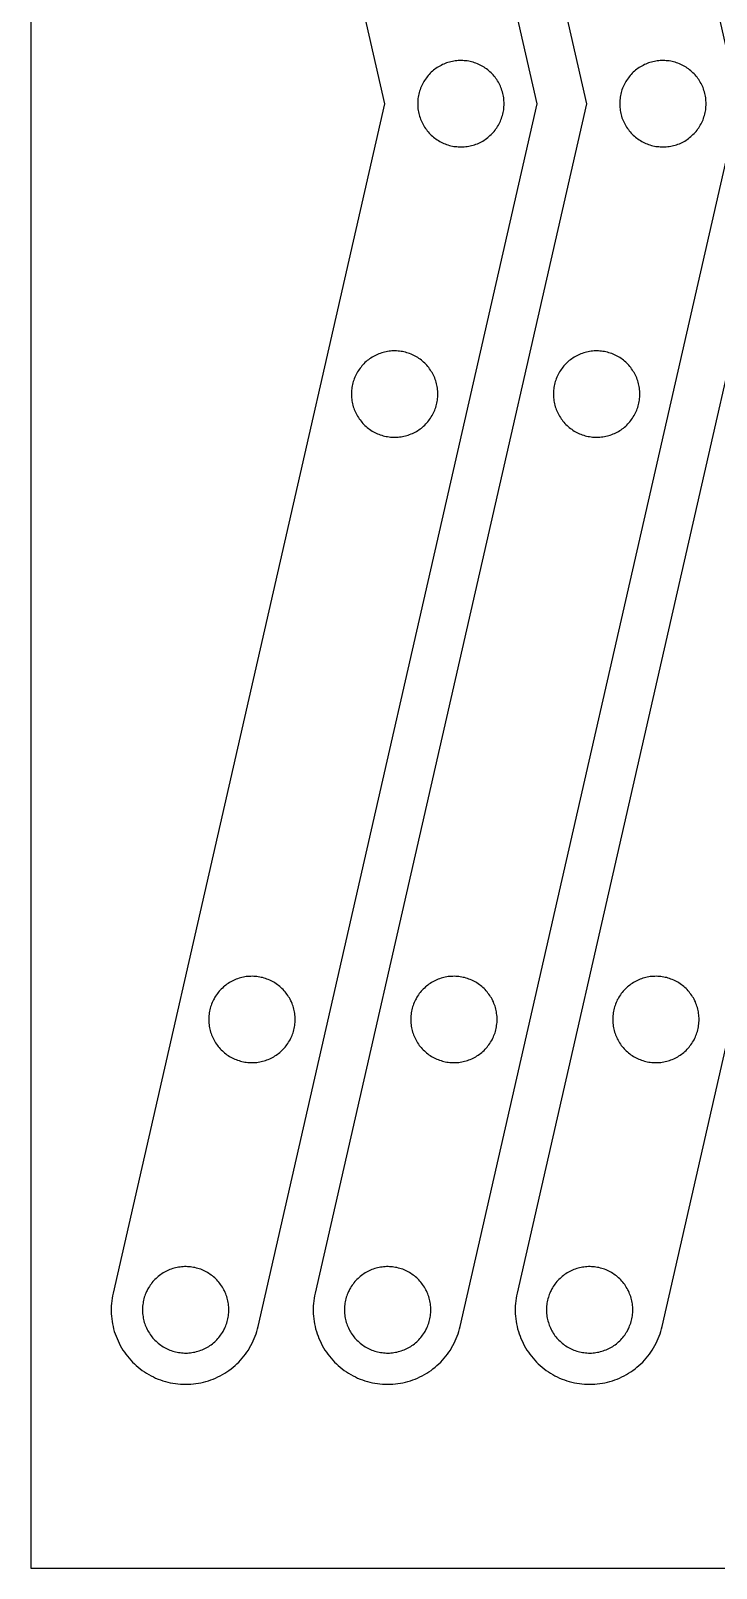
# Model space of a CAD drawing. Header units: millimetres. Extents: x 0 to 600, y 0 to 300.
# Drawn here: x 0 to 69.1, y 0 to 154.9 of the extents above; entities that cross this region are included whole.
import ezdxf

# ---------------------------------------------------------------- set-up
doc = ezdxf.new("R2010")
doc.units = ezdxf.units.MM
doc.header["$MEASUREMENT"] = 0
doc.layers.add('Default', color=18, linetype='Continuous', true_color=0x000000)

msp = doc.modelspace()

# ---------------------------------------------------------------- linework, layer by layer
at = {"layer": 'Default'}
for points in [[(0, 0), (600, 0), (600, 300), (0, 300), (0, 0)], [(22.91, 24.36), (51.02, 147.52), (22.91, 270.67)], [(43.26, 24.36), (71.37, 147.52), (43.26, 270.67)], [(63.61, 24.36), (91.72, 147.52), (63.61, 270.67)], [(8.29, 267.33), (35.64, 147.52), (8.29, 27.7)], [(28.64, 267.33), (55.99, 147.52), (28.64, 27.7)], [(48.99, 267.33), (76.33, 147.52), (48.99, 27.7)], [(47.68, 147.52), (47.68, 147.67), (47.67, 147.82), (47.66, 147.97), (47.64, 148.12), (47.62, 148.27), (47.59, 148.42), (47.55, 148.56), (47.52, 148.71), (47.47, 148.85), (47.42, 149), (47.37, 149.14), (47.31, 149.28), (47.25, 149.41), (47.18, 149.55), (47.11, 149.68), (47.03, 149.81), (46.95, 149.94), (46.86, 150.06), (46.77, 150.18), (46.67, 150.3), (46.58, 150.41), (46.47, 150.52), (46.37, 150.63), (46.26, 150.74), (46.14, 150.83), (46.03, 150.93), (45.91, 151.02), (45.78, 151.11), (45.66, 151.19), (45.53, 151.27), (45.4, 151.34), (45.26, 151.41), (45.13, 151.48), (44.99, 151.54), (44.85, 151.59), (44.7, 151.64), (44.56, 151.69), (44.41, 151.73), (44.27, 151.76), (44.12, 151.79), (43.97, 151.82), (43.82, 151.84), (43.67, 151.85), (43.52, 151.86), (43.37, 151.87), (43.22, 151.86), (43.07, 151.86), (42.92, 151.85), (42.77, 151.83), (42.62, 151.81), (42.47, 151.78), (42.32, 151.75), (42.18, 151.71), (42.03, 151.67), (41.89, 151.62), (41.75, 151.57), (41.61, 151.51), (41.47, 151.45), (41.33, 151.38), (41.2, 151.31), (41.07, 151.23), (40.94, 151.15), (40.82, 151.07), (40.7, 150.98), (40.58, 150.88), (40.46, 150.79), (40.35, 150.68), (40.24, 150.58), (40.14, 150.47), (40.04, 150.36), (39.94, 150.24), (39.85, 150.12), (39.76, 150), (39.68, 149.87), (39.6, 149.75), (39.52, 149.61), (39.45, 149.48), (39.38, 149.34), (39.32, 149.21), (39.27, 149.07), (39.22, 148.92), (39.17, 148.78), (39.13, 148.64), (39.09, 148.49), (39.06, 148.34), (39.03, 148.19), (39.01, 148.04), (39, 147.89), (38.99, 147.74), (38.98, 147.59), (38.98, 147.44), (38.99, 147.29), (39, 147.14), (39.01, 146.99), (39.03, 146.84), (39.06, 146.69), (39.09, 146.54), (39.13, 146.4), (39.17, 146.25), (39.22, 146.11), (39.27, 145.97), (39.32, 145.83), (39.38, 145.69), (39.45, 145.55), (39.52, 145.42), (39.6, 145.29), (39.68, 145.16), (39.76, 145.03), (39.85, 144.91), (39.94, 144.79), (40.04, 144.68), (40.14, 144.56), (40.24, 144.45), (40.35, 144.35), (40.46, 144.25), (40.58, 144.15), (40.7, 144.06), (40.82, 143.97), (40.94, 143.88), (41.07, 143.8), (41.2, 143.72), (41.33, 143.65), (41.47, 143.59), (41.61, 143.52), (41.75, 143.47), (41.89, 143.41), (42.03, 143.37), (42.18, 143.32), (42.32, 143.28), (42.47, 143.25), (42.62, 143.22), (42.77, 143.2), (42.92, 143.19), (43.07, 143.17), (43.22, 143.17), (43.37, 143.17), (43.52, 143.17), (43.67, 143.18), (43.82, 143.19), (43.97, 143.21), (44.12, 143.24), (44.27, 143.27), (44.41, 143.3), (44.56, 143.34), (44.7, 143.39), (44.85, 143.44), (44.99, 143.49), (45.13, 143.55), (45.26, 143.62), (45.4, 143.69), (45.53, 143.76), (45.66, 143.84), (45.78, 143.92), (45.91, 144.01), (46.03, 144.1), (46.14, 144.2), (46.26, 144.3), (46.37, 144.4), (46.47, 144.51), (46.58, 144.62), (46.67, 144.73), (46.77, 144.85), (46.86, 144.97), (46.95, 145.1), (47.03, 145.22), (47.11, 145.35), (47.18, 145.48), (47.25, 145.62), (47.31, 145.76), (47.37, 145.89), (47.42, 146.04), (47.47, 146.18), (47.52, 146.32), (47.55, 146.47), (47.59, 146.62), (47.62, 146.76), (47.64, 146.91), (47.66, 147.06), (47.67, 147.21), (47.68, 147.36), (47.68, 147.52)], [(68.03, 147.52), (68.03, 147.67), (68.02, 147.82), (68.01, 147.97), (67.99, 148.12), (67.96, 148.27), (67.94, 148.42), (67.9, 148.56), (67.86, 148.71), (67.82, 148.85), (67.77, 149), (67.72, 149.14), (67.66, 149.28), (67.59, 149.41), (67.53, 149.55), (67.45, 149.68), (67.38, 149.81), (67.29, 149.94), (67.21, 150.06), (67.12, 150.18), (67.02, 150.3), (66.92, 150.41), (66.82, 150.52), (66.71, 150.63), (66.6, 150.74), (66.49, 150.83), (66.37, 150.93), (66.25, 151.02), (66.13, 151.11), (66.01, 151.19), (65.88, 151.27), (65.74, 151.34), (65.61, 151.41), (65.47, 151.48), (65.34, 151.54), (65.19, 151.59), (65.05, 151.64), (64.91, 151.69), (64.76, 151.73), (64.62, 151.76), (64.47, 151.79), (64.32, 151.82), (64.17, 151.84), (64.02, 151.85), (63.87, 151.86), (63.72, 151.87), (63.57, 151.86), (63.42, 151.86), (63.26, 151.85), (63.11, 151.83), (62.97, 151.81), (62.82, 151.78), (62.67, 151.75), (62.52, 151.71), (62.38, 151.67), (62.23, 151.62), (62.09, 151.57), (61.95, 151.51), (61.82, 151.45), (61.68, 151.38), (61.55, 151.31), (61.42, 151.23), (61.29, 151.15), (61.17, 151.07), (61.04, 150.98), (60.93, 150.88), (60.81, 150.79), (60.7, 150.68), (60.59, 150.58), (60.49, 150.47), (60.39, 150.36), (60.29, 150.24), (60.2, 150.12), (60.11, 150), (60.02, 149.87), (59.94, 149.75), (59.87, 149.61), (59.8, 149.48), (59.73, 149.34), (59.67, 149.21), (59.62, 149.07), (59.56, 148.92), (59.52, 148.78), (59.48, 148.64), (59.44, 148.49), (59.41, 148.34), (59.38, 148.19), (59.36, 148.04), (59.35, 147.89), (59.34, 147.74), (59.33, 147.59), (59.33, 147.44), (59.34, 147.29), (59.35, 147.14), (59.36, 146.99), (59.38, 146.84), (59.41, 146.69), (59.44, 146.54), (59.48, 146.4), (59.52, 146.25), (59.56, 146.11), (59.62, 145.97), (59.67, 145.83), (59.73, 145.69), (59.8, 145.55), (59.87, 145.42), (59.94, 145.29), (60.02, 145.16), (60.11, 145.03), (60.2, 144.91), (60.29, 144.79), (60.39, 144.68), (60.49, 144.56), (60.59, 144.45), (60.7, 144.35), (60.81, 144.25), (60.93, 144.15), (61.04, 144.06), (61.17, 143.97), (61.29, 143.88), (61.42, 143.8), (61.55, 143.72), (61.68, 143.65), (61.82, 143.59), (61.95, 143.52), (62.09, 143.47), (62.23, 143.41), (62.38, 143.37), (62.52, 143.32), (62.67, 143.28), (62.82, 143.25), (62.97, 143.22), (63.11, 143.2), (63.26, 143.19), (63.42, 143.17), (63.57, 143.17), (63.72, 143.17), (63.87, 143.17), (64.02, 143.18), (64.17, 143.19), (64.32, 143.21), (64.47, 143.24), (64.62, 143.27), (64.76, 143.3), (64.91, 143.34), (65.05, 143.39), (65.19, 143.44), (65.34, 143.49), (65.47, 143.55), (65.61, 143.62), (65.74, 143.69), (65.88, 143.76), (66.01, 143.84), (66.13, 143.92), (66.25, 144.01), (66.37, 144.1), (66.49, 144.2), (66.6, 144.3), (66.71, 144.4), (66.82, 144.51), (66.92, 144.62), (67.02, 144.73), (67.12, 144.85), (67.21, 144.97), (67.29, 145.1), (67.38, 145.22), (67.45, 145.35), (67.53, 145.48), (67.59, 145.62), (67.66, 145.76), (67.72, 145.89), (67.77, 146.04), (67.82, 146.18), (67.86, 146.32), (67.9, 146.47), (67.94, 146.62), (67.96, 146.76), (67.99, 146.91), (68.01, 147.06), (68.02, 147.21), (68.03, 147.36), (68.03, 147.52)], [(41.01, 118.27), (41, 118.42), (41, 118.57), (40.98, 118.72), (40.96, 118.87), (40.94, 119.02), (40.91, 119.17), (40.88, 119.31), (40.84, 119.46), (40.8, 119.61), (40.75, 119.75), (40.69, 119.89), (40.63, 120.03), (40.57, 120.17), (40.5, 120.3), (40.43, 120.43), (40.35, 120.56), (40.27, 120.69), (40.18, 120.81), (40.09, 120.93), (40, 121.05), (39.9, 121.17), (39.8, 121.28), (39.69, 121.38), (39.58, 121.49), (39.47, 121.59), (39.35, 121.68), (39.23, 121.77), (39.11, 121.86), (38.98, 121.94), (38.85, 122.02), (38.72, 122.1), (38.59, 122.17), (38.45, 122.23), (38.31, 122.29), (38.17, 122.35), (38.03, 122.4), (37.88, 122.44), (37.74, 122.48), (37.59, 122.52), (37.44, 122.55), (37.3, 122.57), (37.15, 122.59), (37, 122.6), (36.84, 122.61), (36.69, 122.62), (36.54, 122.62), (36.39, 122.61), (36.24, 122.6), (36.09, 122.58), (35.94, 122.56), (35.79, 122.53), (35.65, 122.5), (35.5, 122.46), (35.36, 122.42), (35.21, 122.37), (35.07, 122.32), (34.93, 122.26), (34.79, 122.2), (34.66, 122.13), (34.52, 122.06), (34.39, 121.98), (34.27, 121.9), (34.14, 121.82), (34.02, 121.73), (33.9, 121.64), (33.79, 121.54), (33.67, 121.44), (33.57, 121.33), (33.46, 121.22), (33.36, 121.11), (33.27, 120.99), (33.17, 120.87), (33.08, 120.75), (33, 120.63), (32.92, 120.5), (32.85, 120.37), (32.78, 120.23), (32.71, 120.1), (32.65, 119.96), (32.59, 119.82), (32.54, 119.68), (32.49, 119.53), (32.45, 119.39), (32.42, 119.24), (32.39, 119.09), (32.36, 118.94), (32.34, 118.8), (32.32, 118.65), (32.31, 118.49), (32.31, 118.34), (32.31, 118.19), (32.31, 118.04), (32.32, 117.89), (32.34, 117.74), (32.36, 117.59), (32.39, 117.44), (32.42, 117.29), (32.45, 117.15), (32.49, 117), (32.54, 116.86), (32.59, 116.72), (32.65, 116.58), (32.71, 116.44), (32.78, 116.3), (32.85, 116.17), (32.92, 116.04), (33, 115.91), (33.08, 115.79), (33.17, 115.66), (33.27, 115.54), (33.36, 115.43), (33.46, 115.31), (33.57, 115.21), (33.67, 115.1), (33.79, 115), (33.9, 114.9), (34.02, 114.81), (34.14, 114.72), (34.27, 114.63), (34.39, 114.55), (34.52, 114.48), (34.66, 114.4), (34.79, 114.34), (34.93, 114.27), (35.07, 114.22), (35.21, 114.16), (35.36, 114.12), (35.5, 114.07), (35.65, 114.04), (35.79, 114), (35.94, 113.98), (36.09, 113.95), (36.24, 113.94), (36.39, 113.93), (36.54, 113.92), (36.69, 113.92), (36.84, 113.92), (37, 113.93), (37.15, 113.95), (37.3, 113.97), (37.44, 113.99), (37.59, 114.02), (37.74, 114.06), (37.88, 114.1), (38.03, 114.14), (38.17, 114.19), (38.31, 114.25), (38.45, 114.31), (38.59, 114.37), (38.72, 114.44), (38.85, 114.51), (38.98, 114.59), (39.11, 114.67), (39.23, 114.76), (39.35, 114.85), (39.47, 114.95), (39.58, 115.05), (39.69, 115.15), (39.8, 115.26), (39.9, 115.37), (40, 115.48), (40.09, 115.6), (40.18, 115.72), (40.27, 115.85), (40.35, 115.97), (40.43, 116.1), (40.5, 116.24), (40.57, 116.37), (40.63, 116.51), (40.69, 116.65), (40.75, 116.79), (40.8, 116.93), (40.84, 117.08), (40.88, 117.22), (40.91, 117.37), (40.94, 117.52), (40.96, 117.67), (40.98, 117.82), (41, 117.97), (41, 118.12), (41.01, 118.27)], [(61.35, 118.27), (61.35, 118.42), (61.34, 118.57), (61.33, 118.72), (61.31, 118.87), (61.29, 119.02), (61.26, 119.17), (61.23, 119.31), (61.19, 119.46), (61.14, 119.61), (61.09, 119.75), (61.04, 119.89), (60.98, 120.03), (60.92, 120.17), (60.85, 120.3), (60.78, 120.43), (60.7, 120.56), (60.62, 120.69), (60.53, 120.81), (60.44, 120.93), (60.35, 121.05), (60.25, 121.17), (60.15, 121.28), (60.04, 121.38), (59.93, 121.49), (59.82, 121.59), (59.7, 121.68), (59.58, 121.77), (59.46, 121.86), (59.33, 121.94), (59.2, 122.02), (59.07, 122.1), (58.93, 122.17), (58.8, 122.23), (58.66, 122.29), (58.52, 122.35), (58.38, 122.4), (58.23, 122.44), (58.09, 122.48), (57.94, 122.52), (57.79, 122.55), (57.64, 122.57), (57.49, 122.59), (57.34, 122.6), (57.19, 122.61), (57.04, 122.62), (56.89, 122.62), (56.74, 122.61), (56.59, 122.6), (56.44, 122.58), (56.29, 122.56), (56.14, 122.53), (55.99, 122.5), (55.85, 122.46), (55.7, 122.42), (55.56, 122.37), (55.42, 122.32), (55.28, 122.26), (55.14, 122.2), (55.01, 122.13), (54.87, 122.06), (54.74, 121.98), (54.61, 121.9), (54.49, 121.82), (54.37, 121.73), (54.25, 121.64), (54.13, 121.54), (54.02, 121.44), (53.91, 121.33), (53.81, 121.22), (53.71, 121.11), (53.61, 120.99), (53.52, 120.87), (53.43, 120.75), (53.35, 120.63), (53.27, 120.5), (53.19, 120.37), (53.12, 120.23), (53.06, 120.1), (53, 119.96), (52.94, 119.82), (52.89, 119.68), (52.84, 119.53), (52.8, 119.39), (52.76, 119.24), (52.73, 119.09), (52.71, 118.94), (52.69, 118.8), (52.67, 118.65), (52.66, 118.49), (52.65, 118.34), (52.65, 118.19), (52.66, 118.04), (52.67, 117.89), (52.69, 117.74), (52.71, 117.59), (52.73, 117.44), (52.76, 117.29), (52.8, 117.15), (52.84, 117), (52.89, 116.86), (52.94, 116.72), (53, 116.58), (53.06, 116.44), (53.12, 116.3), (53.19, 116.17), (53.27, 116.04), (53.35, 115.91), (53.43, 115.79), (53.52, 115.66), (53.61, 115.54), (53.71, 115.43), (53.81, 115.31), (53.91, 115.21), (54.02, 115.1), (54.13, 115), (54.25, 114.9), (54.37, 114.81), (54.49, 114.72), (54.61, 114.63), (54.74, 114.55), (54.87, 114.48), (55.01, 114.4), (55.14, 114.34), (55.28, 114.27), (55.42, 114.22), (55.56, 114.16), (55.7, 114.12), (55.85, 114.07), (55.99, 114.04), (56.14, 114), (56.29, 113.98), (56.44, 113.95), (56.59, 113.94), (56.74, 113.93), (56.89, 113.92), (57.04, 113.92), (57.19, 113.92), (57.34, 113.93), (57.49, 113.95), (57.64, 113.97), (57.79, 113.99), (57.94, 114.02), (58.09, 114.06), (58.23, 114.1), (58.38, 114.14), (58.52, 114.19), (58.66, 114.25), (58.8, 114.31), (58.93, 114.37), (59.07, 114.44), (59.2, 114.51), (59.33, 114.59), (59.46, 114.67), (59.58, 114.76), (59.7, 114.85), (59.82, 114.95), (59.93, 115.05), (60.04, 115.15), (60.15, 115.26), (60.25, 115.37), (60.35, 115.48), (60.44, 115.6), (60.53, 115.72), (60.62, 115.85), (60.7, 115.97), (60.78, 116.1), (60.85, 116.24), (60.92, 116.37), (60.98, 116.51), (61.04, 116.65), (61.09, 116.79), (61.14, 116.93), (61.19, 117.08), (61.23, 117.22), (61.26, 117.37), (61.29, 117.52), (61.31, 117.67), (61.33, 117.82), (61.34, 117.97), (61.35, 118.12), (61.35, 118.27)], [(26.63, 55.28), (26.63, 55.43), (26.62, 55.58), (26.61, 55.73), (26.59, 55.88), (26.56, 56.03), (26.53, 56.18), (26.5, 56.32), (26.46, 56.47), (26.42, 56.61), (26.37, 56.76), (26.32, 56.9), (26.26, 57.04), (26.19, 57.17), (26.12, 57.31), (26.05, 57.44), (25.97, 57.57), (25.89, 57.7), (25.81, 57.82), (25.72, 57.94), (25.62, 58.06), (25.52, 58.17), (25.42, 58.28), (25.31, 58.39), (25.2, 58.5), (25.09, 58.6), (24.97, 58.69), (24.85, 58.78), (24.73, 58.87), (24.6, 58.95), (24.48, 59.03), (24.34, 59.1), (24.21, 59.17), (24.07, 59.24), (23.93, 59.3), (23.79, 59.35), (23.65, 59.4), (23.51, 59.45), (23.36, 59.49), (23.22, 59.52), (23.07, 59.55), (22.92, 59.58), (22.77, 59.6), (22.62, 59.61), (22.47, 59.62), (22.32, 59.63), (22.17, 59.62), (22.01, 59.62), (21.86, 59.61), (21.71, 59.59), (21.56, 59.57), (21.42, 59.54), (21.27, 59.51), (21.12, 59.47), (20.98, 59.43), (20.83, 59.38), (20.69, 59.33), (20.55, 59.27), (20.42, 59.21), (20.28, 59.14), (20.15, 59.07), (20.02, 58.99), (19.89, 58.91), (19.76, 58.83), (19.64, 58.74), (19.52, 58.64), (19.41, 58.55), (19.3, 58.44), (19.19, 58.34), (19.08, 58.23), (18.98, 58.12), (18.89, 58), (18.8, 57.88), (18.71, 57.76), (18.62, 57.63), (18.54, 57.51), (18.47, 57.37), (18.4, 57.24), (18.33, 57.11), (18.27, 56.97), (18.21, 56.83), (18.16, 56.68), (18.12, 56.54), (18.08, 56.4), (18.04, 56.25), (18.01, 56.1), (17.98, 55.95), (17.96, 55.8), (17.94, 55.65), (17.93, 55.5), (17.93, 55.35), (17.93, 55.2), (17.93, 55.05), (17.94, 54.9), (17.96, 54.75), (17.98, 54.6), (18.01, 54.45), (18.04, 54.3), (18.08, 54.16), (18.12, 54.01), (18.16, 53.87), (18.21, 53.73), (18.27, 53.59), (18.33, 53.45), (18.4, 53.31), (18.47, 53.18), (18.54, 53.05), (18.62, 52.92), (18.71, 52.79), (18.8, 52.67), (18.89, 52.55), (18.98, 52.44), (19.08, 52.32), (19.19, 52.21), (19.3, 52.11), (19.41, 52.01), (19.52, 51.91), (19.64, 51.82), (19.76, 51.73), (19.89, 51.64), (20.02, 51.56), (20.15, 51.48), (20.28, 51.41), (20.42, 51.35), (20.55, 51.28), (20.69, 51.23), (20.83, 51.17), (20.98, 51.13), (21.12, 51.08), (21.27, 51.05), (21.42, 51.01), (21.56, 50.99), (21.71, 50.96), (21.86, 50.95), (22.01, 50.93), (22.17, 50.93), (22.32, 50.93), (22.47, 50.93), (22.62, 50.94), (22.77, 50.95), (22.92, 50.97), (23.07, 51), (23.22, 51.03), (23.36, 51.06), (23.51, 51.1), (23.65, 51.15), (23.79, 51.2), (23.93, 51.25), (24.07, 51.31), (24.21, 51.38), (24.34, 51.45), (24.48, 51.52), (24.6, 51.6), (24.73, 51.68), (24.85, 51.77), (24.97, 51.86), (25.09, 51.96), (25.2, 52.06), (25.31, 52.16), (25.42, 52.27), (25.52, 52.38), (25.62, 52.49), (25.72, 52.61), (25.81, 52.73), (25.89, 52.86), (25.97, 52.98), (26.05, 53.11), (26.12, 53.24), (26.19, 53.38), (26.26, 53.52), (26.32, 53.66), (26.37, 53.8), (26.42, 53.94), (26.46, 54.08), (26.5, 54.23), (26.53, 54.38), (26.56, 54.53), (26.59, 54.67), (26.61, 54.82), (26.62, 54.97), (26.63, 55.13), (26.63, 55.28)], [(46.98, 55.28), (46.97, 55.43), (46.97, 55.58), (46.95, 55.73), (46.93, 55.88), (46.91, 56.03), (46.88, 56.18), (46.85, 56.32), (46.81, 56.47), (46.77, 56.61), (46.72, 56.76), (46.66, 56.9), (46.6, 57.04), (46.54, 57.17), (46.47, 57.31), (46.4, 57.44), (46.32, 57.57), (46.24, 57.7), (46.15, 57.82), (46.06, 57.94), (45.97, 58.06), (45.87, 58.17), (45.77, 58.28), (45.66, 58.39), (45.55, 58.5), (45.44, 58.6), (45.32, 58.69), (45.2, 58.78), (45.08, 58.87), (44.95, 58.95), (44.82, 59.03), (44.69, 59.1), (44.56, 59.17), (44.42, 59.24), (44.28, 59.3), (44.14, 59.35), (44, 59.4), (43.86, 59.45), (43.71, 59.49), (43.56, 59.52), (43.41, 59.55), (43.27, 59.58), (43.12, 59.6), (42.97, 59.61), (42.81, 59.62), (42.66, 59.63), (42.51, 59.62), (42.36, 59.62), (42.21, 59.61), (42.06, 59.59), (41.91, 59.57), (41.76, 59.54), (41.62, 59.51), (41.47, 59.47), (41.33, 59.43), (41.18, 59.38), (41.04, 59.33), (40.9, 59.27), (40.76, 59.21), (40.63, 59.14), (40.49, 59.07), (40.36, 58.99), (40.24, 58.91), (40.11, 58.83), (39.99, 58.74), (39.87, 58.64), (39.76, 58.55), (39.65, 58.44), (39.54, 58.34), (39.43, 58.23), (39.33, 58.12), (39.24, 58), (39.14, 57.88), (39.05, 57.76), (38.97, 57.63), (38.89, 57.51), (38.82, 57.37), (38.75, 57.24), (38.68, 57.11), (38.62, 56.97), (38.56, 56.83), (38.51, 56.68), (38.46, 56.54), (38.42, 56.4), (38.39, 56.25), (38.36, 56.1), (38.33, 55.95), (38.31, 55.8), (38.29, 55.65), (38.28, 55.5), (38.28, 55.35), (38.28, 55.2), (38.28, 55.05), (38.29, 54.9), (38.31, 54.75), (38.33, 54.6), (38.36, 54.45), (38.39, 54.3), (38.42, 54.16), (38.46, 54.01), (38.51, 53.87), (38.56, 53.73), (38.62, 53.59), (38.68, 53.45), (38.75, 53.31), (38.82, 53.18), (38.89, 53.05), (38.97, 52.92), (39.05, 52.79), (39.14, 52.67), (39.24, 52.55), (39.33, 52.44), (39.43, 52.32), (39.54, 52.21), (39.65, 52.11), (39.76, 52.01), (39.87, 51.91), (39.99, 51.82), (40.11, 51.73), (40.24, 51.64), (40.36, 51.56), (40.49, 51.48), (40.63, 51.41), (40.76, 51.35), (40.9, 51.28), (41.04, 51.23), (41.18, 51.17), (41.33, 51.13), (41.47, 51.08), (41.62, 51.05), (41.76, 51.01), (41.91, 50.99), (42.06, 50.96), (42.21, 50.95), (42.36, 50.93), (42.51, 50.93), (42.66, 50.93), (42.81, 50.93), (42.97, 50.94), (43.12, 50.95), (43.27, 50.97), (43.41, 51), (43.56, 51.03), (43.71, 51.06), (43.86, 51.1), (44, 51.15), (44.14, 51.2), (44.28, 51.25), (44.42, 51.31), (44.56, 51.38), (44.69, 51.45), (44.82, 51.52), (44.95, 51.6), (45.08, 51.68), (45.2, 51.77), (45.32, 51.86), (45.44, 51.96), (45.55, 52.06), (45.66, 52.16), (45.77, 52.27), (45.87, 52.38), (45.97, 52.49), (46.06, 52.61), (46.15, 52.73), (46.24, 52.86), (46.32, 52.98), (46.4, 53.11), (46.47, 53.24), (46.54, 53.38), (46.6, 53.52), (46.66, 53.66), (46.72, 53.8), (46.77, 53.94), (46.81, 54.08), (46.85, 54.23), (46.88, 54.38), (46.91, 54.53), (46.93, 54.67), (46.95, 54.82), (46.97, 54.97), (46.97, 55.13), (46.98, 55.28)], [(67.32, 55.28), (67.32, 55.43), (67.31, 55.58), (67.3, 55.73), (67.28, 55.88), (67.26, 56.03), (67.23, 56.18), (67.2, 56.32), (67.16, 56.47), (67.11, 56.61), (67.06, 56.76), (67.01, 56.9), (66.95, 57.04), (66.89, 57.17), (66.82, 57.31), (66.75, 57.44), (66.67, 57.57), (66.59, 57.7), (66.5, 57.82), (66.41, 57.94), (66.32, 58.06), (66.22, 58.17), (66.12, 58.28), (66.01, 58.39), (65.9, 58.5), (65.79, 58.6), (65.67, 58.69), (65.55, 58.78), (65.43, 58.87), (65.3, 58.95), (65.17, 59.03), (65.04, 59.1), (64.9, 59.17), (64.77, 59.24), (64.63, 59.3), (64.49, 59.35), (64.35, 59.4), (64.2, 59.45), (64.06, 59.49), (63.91, 59.52), (63.76, 59.55), (63.61, 59.58), (63.46, 59.6), (63.31, 59.61), (63.16, 59.62), (63.01, 59.63), (62.86, 59.62), (62.71, 59.62), (62.56, 59.61), (62.41, 59.59), (62.26, 59.57), (62.11, 59.54), (61.96, 59.51), (61.82, 59.47), (61.67, 59.43), (61.53, 59.38), (61.39, 59.33), (61.25, 59.27), (61.11, 59.21), (60.98, 59.14), (60.84, 59.07), (60.71, 58.99), (60.58, 58.91), (60.46, 58.83), (60.34, 58.74), (60.22, 58.64), (60.1, 58.55), (59.99, 58.44), (59.88, 58.34), (59.78, 58.23), (59.68, 58.12), (59.58, 58), (59.49, 57.88), (59.4, 57.76), (59.32, 57.63), (59.24, 57.51), (59.16, 57.37), (59.09, 57.24), (59.03, 57.11), (58.97, 56.97), (58.91, 56.83), (58.86, 56.68), (58.81, 56.54), (58.77, 56.4), (58.73, 56.25), (58.7, 56.1), (58.68, 55.95), (58.66, 55.8), (58.64, 55.65), (58.63, 55.5), (58.62, 55.35), (58.62, 55.2), (58.63, 55.05), (58.64, 54.9), (58.66, 54.75), (58.68, 54.6), (58.7, 54.45), (58.73, 54.3), (58.77, 54.16), (58.81, 54.01), (58.86, 53.87), (58.91, 53.73), (58.97, 53.59), (59.03, 53.45), (59.09, 53.31), (59.16, 53.18), (59.24, 53.05), (59.32, 52.92), (59.4, 52.79), (59.49, 52.67), (59.58, 52.55), (59.68, 52.44), (59.78, 52.32), (59.88, 52.21), (59.99, 52.11), (60.1, 52.01), (60.22, 51.91), (60.34, 51.82), (60.46, 51.73), (60.58, 51.64), (60.71, 51.56), (60.84, 51.48), (60.98, 51.41), (61.11, 51.35), (61.25, 51.28), (61.39, 51.23), (61.53, 51.17), (61.67, 51.13), (61.82, 51.08), (61.96, 51.05), (62.11, 51.01), (62.26, 50.99), (62.41, 50.96), (62.56, 50.95), (62.71, 50.93), (62.86, 50.93), (63.01, 50.93), (63.16, 50.93), (63.31, 50.94), (63.46, 50.95), (63.61, 50.97), (63.76, 51), (63.91, 51.03), (64.06, 51.06), (64.2, 51.1), (64.35, 51.15), (64.49, 51.2), (64.63, 51.25), (64.77, 51.31), (64.9, 51.38), (65.04, 51.45), (65.17, 51.52), (65.3, 51.6), (65.43, 51.68), (65.55, 51.77), (65.67, 51.86), (65.79, 51.96), (65.9, 52.06), (66.01, 52.16), (66.12, 52.27), (66.22, 52.38), (66.32, 52.49), (66.41, 52.61), (66.5, 52.73), (66.59, 52.86), (66.67, 52.98), (66.75, 53.11), (66.82, 53.24), (66.89, 53.38), (66.95, 53.52), (67.01, 53.66), (67.06, 53.8), (67.11, 53.94), (67.16, 54.08), (67.2, 54.23), (67.23, 54.38), (67.26, 54.53), (67.28, 54.67), (67.3, 54.82), (67.31, 54.97), (67.32, 55.13), (67.32, 55.28)], [(19.95, 26.03), (19.95, 26.18), (19.94, 26.33), (19.93, 26.48), (19.91, 26.63), (19.89, 26.78), (19.86, 26.93), (19.83, 27.08), (19.79, 27.22), (19.74, 27.37), (19.69, 27.51), (19.64, 27.65), (19.58, 27.79), (19.52, 27.93), (19.45, 28.06), (19.38, 28.19), (19.3, 28.32), (19.22, 28.45), (19.13, 28.57), (19.04, 28.69), (18.95, 28.81), (18.85, 28.93), (18.74, 29.04), (18.64, 29.14), (18.53, 29.25), (18.42, 29.35), (18.3, 29.44), (18.18, 29.53), (18.05, 29.62), (17.93, 29.7), (17.8, 29.78), (17.67, 29.86), (17.53, 29.93), (17.4, 29.99), (17.26, 30.05), (17.12, 30.11), (16.98, 30.16), (16.83, 30.2), (16.69, 30.24), (16.54, 30.28), (16.39, 30.31), (16.24, 30.33), (16.09, 30.35), (15.94, 30.37), (15.79, 30.37), (15.64, 30.38), (15.49, 30.38), (15.34, 30.37), (15.19, 30.36), (15.04, 30.34), (14.89, 30.32), (14.74, 30.29), (14.59, 30.26), (14.45, 30.22), (14.3, 30.18), (14.16, 30.13), (14.02, 30.08), (13.88, 30.02), (13.74, 29.96), (13.6, 29.89), (13.47, 29.82), (13.34, 29.74), (13.21, 29.66), (13.09, 29.58), (12.97, 29.49), (12.85, 29.4), (12.73, 29.3), (12.62, 29.2), (12.51, 29.09), (12.41, 28.98), (12.31, 28.87), (12.21, 28.75), (12.12, 28.63), (12.03, 28.51), (11.95, 28.39), (11.87, 28.26), (11.79, 28.13), (11.72, 27.99), (11.66, 27.86), (11.6, 27.72), (11.54, 27.58), (11.49, 27.44), (11.44, 27.29), (11.4, 27.15), (11.36, 27), (11.33, 26.85), (11.31, 26.71), (11.29, 26.56), (11.27, 26.41), (11.26, 26.25), (11.25, 26.1), (11.25, 25.95), (11.26, 25.8), (11.27, 25.65), (11.29, 25.5), (11.31, 25.35), (11.33, 25.2), (11.36, 25.06), (11.4, 24.91), (11.44, 24.76), (11.49, 24.62), (11.54, 24.48), (11.6, 24.34), (11.66, 24.2), (11.72, 24.06), (11.79, 23.93), (11.87, 23.8), (11.95, 23.67), (12.03, 23.55), (12.12, 23.42), (12.21, 23.3), (12.31, 23.19), (12.41, 23.07), (12.51, 22.97), (12.62, 22.86), (12.73, 22.76), (12.85, 22.66), (12.97, 22.57), (13.09, 22.48), (13.21, 22.39), (13.34, 22.31), (13.47, 22.24), (13.6, 22.16), (13.74, 22.1), (13.88, 22.04), (14.02, 21.98), (14.16, 21.93), (14.3, 21.88), (14.45, 21.83), (14.59, 21.8), (14.74, 21.76), (14.89, 21.74), (15.04, 21.72), (15.19, 21.7), (15.34, 21.69), (15.49, 21.68), (15.64, 21.68), (15.79, 21.68), (15.94, 21.69), (16.09, 21.71), (16.24, 21.73), (16.39, 21.75), (16.54, 21.78), (16.69, 21.82), (16.83, 21.86), (16.98, 21.9), (17.12, 21.95), (17.26, 22.01), (17.4, 22.07), (17.53, 22.13), (17.67, 22.2), (17.8, 22.27), (17.93, 22.35), (18.05, 22.44), (18.18, 22.52), (18.3, 22.61), (18.42, 22.71), (18.53, 22.81), (18.64, 22.91), (18.74, 23.02), (18.85, 23.13), (18.95, 23.25), (19.04, 23.36), (19.13, 23.48), (19.22, 23.61), (19.3, 23.73), (19.38, 23.86), (19.45, 24), (19.52, 24.13), (19.58, 24.27), (19.64, 24.41), (19.69, 24.55), (19.74, 24.69), (19.79, 24.84), (19.83, 24.98), (19.86, 25.13), (19.89, 25.28), (19.91, 25.43), (19.93, 25.58), (19.94, 25.73), (19.95, 25.88), (19.95, 26.03)], [(40.3, 26.03), (40.3, 26.18), (40.29, 26.33), (40.28, 26.48), (40.26, 26.63), (40.24, 26.78), (40.21, 26.93), (40.17, 27.08), (40.13, 27.22), (40.09, 27.37), (40.04, 27.51), (39.99, 27.65), (39.93, 27.79), (39.87, 27.93), (39.8, 28.06), (39.72, 28.19), (39.65, 28.32), (39.56, 28.45), (39.48, 28.57), (39.39, 28.69), (39.29, 28.81), (39.2, 28.93), (39.09, 29.04), (38.99, 29.14), (38.88, 29.25), (38.76, 29.35), (38.65, 29.44), (38.53, 29.53), (38.4, 29.62), (38.28, 29.7), (38.15, 29.78), (38.02, 29.86), (37.88, 29.93), (37.75, 29.99), (37.61, 30.05), (37.47, 30.11), (37.32, 30.16), (37.18, 30.2), (37.03, 30.24), (36.89, 30.28), (36.74, 30.31), (36.59, 30.33), (36.44, 30.35), (36.29, 30.37), (36.14, 30.37), (35.99, 30.38), (35.84, 30.38), (35.69, 30.37), (35.54, 30.36), (35.39, 30.34), (35.24, 30.32), (35.09, 30.29), (34.94, 30.26), (34.79, 30.22), (34.65, 30.18), (34.51, 30.13), (34.36, 30.08), (34.23, 30.02), (34.09, 29.96), (33.95, 29.89), (33.82, 29.82), (33.69, 29.74), (33.56, 29.66), (33.44, 29.58), (33.31, 29.49), (33.2, 29.4), (33.08, 29.3), (32.97, 29.2), (32.86, 29.09), (32.76, 28.98), (32.66, 28.87), (32.56, 28.75), (32.47, 28.63), (32.38, 28.51), (32.29, 28.39), (32.22, 28.26), (32.14, 28.13), (32.07, 27.99), (32, 27.86), (31.94, 27.72), (31.89, 27.58), (31.83, 27.44), (31.79, 27.29), (31.75, 27.15), (31.71, 27), (31.68, 26.85), (31.65, 26.71), (31.63, 26.56), (31.62, 26.41), (31.61, 26.25), (31.6, 26.1), (31.6, 25.95), (31.61, 25.8), (31.62, 25.65), (31.63, 25.5), (31.65, 25.35), (31.68, 25.2), (31.71, 25.06), (31.75, 24.91), (31.79, 24.76), (31.83, 24.62), (31.89, 24.48), (31.94, 24.34), (32, 24.2), (32.07, 24.06), (32.14, 23.93), (32.22, 23.8), (32.29, 23.67), (32.38, 23.55), (32.47, 23.42), (32.56, 23.3), (32.66, 23.19), (32.76, 23.07), (32.86, 22.97), (32.97, 22.86), (33.08, 22.76), (33.2, 22.66), (33.31, 22.57), (33.44, 22.48), (33.56, 22.39), (33.69, 22.31), (33.82, 22.24), (33.95, 22.16), (34.09, 22.1), (34.23, 22.04), (34.36, 21.98), (34.51, 21.93), (34.65, 21.88), (34.79, 21.83), (34.94, 21.8), (35.09, 21.76), (35.24, 21.74), (35.39, 21.72), (35.54, 21.7), (35.69, 21.69), (35.84, 21.68), (35.99, 21.68), (36.14, 21.68), (36.29, 21.69), (36.44, 21.71), (36.59, 21.73), (36.74, 21.75), (36.89, 21.78), (37.03, 21.82), (37.18, 21.86), (37.32, 21.9), (37.47, 21.95), (37.61, 22.01), (37.75, 22.07), (37.88, 22.13), (38.02, 22.2), (38.15, 22.27), (38.28, 22.35), (38.4, 22.44), (38.53, 22.52), (38.65, 22.61), (38.76, 22.71), (38.88, 22.81), (38.99, 22.91), (39.09, 23.02), (39.2, 23.13), (39.29, 23.25), (39.39, 23.36), (39.48, 23.48), (39.56, 23.61), (39.65, 23.73), (39.72, 23.86), (39.8, 24), (39.87, 24.13), (39.93, 24.27), (39.99, 24.41), (40.04, 24.55), (40.09, 24.69), (40.13, 24.84), (40.17, 24.98), (40.21, 25.13), (40.24, 25.28), (40.26, 25.43), (40.28, 25.58), (40.29, 25.73), (40.3, 25.88), (40.3, 26.03)], [(60.65, 26.03), (60.65, 26.18), (60.64, 26.33), (60.62, 26.48), (60.61, 26.63), (60.58, 26.78), (60.55, 26.93), (60.52, 27.08), (60.48, 27.22), (60.44, 27.37), (60.39, 27.51), (60.33, 27.65), (60.28, 27.79), (60.21, 27.93), (60.14, 28.06), (60.07, 28.19), (59.99, 28.32), (59.91, 28.45), (59.83, 28.57), (59.74, 28.69), (59.64, 28.81), (59.54, 28.93), (59.44, 29.04), (59.33, 29.14), (59.22, 29.25), (59.11, 29.35), (58.99, 29.44), (58.87, 29.53), (58.75, 29.62), (58.62, 29.7), (58.49, 29.78), (58.36, 29.86), (58.23, 29.93), (58.09, 29.99), (57.95, 30.05), (57.81, 30.11), (57.67, 30.16), (57.53, 30.2), (57.38, 30.24), (57.23, 30.28), (57.09, 30.31), (56.94, 30.33), (56.79, 30.35), (56.64, 30.37), (56.49, 30.37), (56.34, 30.38), (56.18, 30.38), (56.03, 30.37), (55.88, 30.36), (55.73, 30.34), (55.58, 30.32), (55.44, 30.29), (55.29, 30.26), (55.14, 30.22), (55, 30.18), (54.85, 30.13), (54.71, 30.08), (54.57, 30.02), (54.44, 29.96), (54.3, 29.89), (54.17, 29.82), (54.04, 29.74), (53.91, 29.66), (53.78, 29.58), (53.66, 29.49), (53.54, 29.4), (53.43, 29.3), (53.32, 29.2), (53.21, 29.09), (53.1, 28.98), (53, 28.87), (52.91, 28.75), (52.81, 28.63), (52.73, 28.51), (52.64, 28.39), (52.56, 28.26), (52.49, 28.13), (52.42, 27.99), (52.35, 27.86), (52.29, 27.72), (52.23, 27.58), (52.18, 27.44), (52.14, 27.29), (52.09, 27.15), (52.06, 27), (52.03, 26.85), (52, 26.71), (51.98, 26.56), (51.96, 26.41), (51.95, 26.25), (51.95, 26.1), (51.95, 25.95), (51.95, 25.8), (51.96, 25.65), (51.98, 25.5), (52, 25.35), (52.03, 25.2), (52.06, 25.06), (52.09, 24.91), (52.14, 24.76), (52.18, 24.62), (52.23, 24.48), (52.29, 24.34), (52.35, 24.2), (52.42, 24.06), (52.49, 23.93), (52.56, 23.8), (52.64, 23.67), (52.73, 23.55), (52.81, 23.42), (52.91, 23.3), (53, 23.19), (53.1, 23.07), (53.21, 22.97), (53.32, 22.86), (53.43, 22.76), (53.54, 22.66), (53.66, 22.57), (53.78, 22.48), (53.91, 22.39), (54.04, 22.31), (54.17, 22.24), (54.3, 22.16), (54.44, 22.1), (54.57, 22.04), (54.71, 21.98), (54.85, 21.93), (55, 21.88), (55.14, 21.83), (55.29, 21.8), (55.44, 21.76), (55.58, 21.74), (55.73, 21.72), (55.88, 21.7), (56.03, 21.69), (56.18, 21.68), (56.34, 21.68), (56.49, 21.68), (56.64, 21.69), (56.79, 21.71), (56.94, 21.73), (57.09, 21.75), (57.23, 21.78), (57.38, 21.82), (57.53, 21.86), (57.67, 21.9), (57.81, 21.95), (57.95, 22.01), (58.09, 22.07), (58.23, 22.13), (58.36, 22.2), (58.49, 22.27), (58.62, 22.35), (58.75, 22.44), (58.87, 22.52), (58.99, 22.61), (59.11, 22.71), (59.22, 22.81), (59.33, 22.91), (59.44, 23.02), (59.54, 23.13), (59.64, 23.25), (59.74, 23.36), (59.83, 23.48), (59.91, 23.61), (59.99, 23.73), (60.07, 23.86), (60.14, 24), (60.21, 24.13), (60.28, 24.27), (60.33, 24.41), (60.39, 24.55), (60.44, 24.69), (60.48, 24.84), (60.52, 24.98), (60.55, 25.13), (60.58, 25.28), (60.61, 25.43), (60.62, 25.58), (60.64, 25.73), (60.65, 25.88), (60.65, 26.03)], [(8.29, 27.7), (8.24, 27.44), (8.19, 27.19), (8.16, 26.93), (8.13, 26.67), (8.11, 26.42), (8.1, 26.16), (8.1, 25.9), (8.11, 25.64), (8.13, 25.38), (8.16, 25.12), (8.19, 24.87), (8.24, 24.61), (8.29, 24.36), (8.35, 24.11), (8.42, 23.86), (8.5, 23.61), (8.59, 23.37), (8.69, 23.13), (8.79, 22.89), (8.9, 22.66), (9.02, 22.43), (9.15, 22.2), (9.29, 21.98), (9.43, 21.77), (9.58, 21.56), (9.74, 21.35), (9.9, 21.15), (10.08, 20.96), (10.25, 20.77), (10.44, 20.59), (10.63, 20.41), (10.83, 20.25), (11.03, 20.08), (11.24, 19.93), (11.45, 19.78), (11.67, 19.64), (11.89, 19.51), (12.12, 19.39), (12.35, 19.27), (12.58, 19.16), (12.82, 19.06), (13.06, 18.97), (13.31, 18.89), (13.56, 18.81), (13.81, 18.75), (14.06, 18.69), (14.31, 18.64), (14.57, 18.6), (14.83, 18.57), (15.09, 18.55), (15.34, 18.53), (15.6, 18.53), (15.86, 18.53), (16.12, 18.55), (16.38, 18.57), (16.64, 18.6), (16.89, 18.64), (17.15, 18.69), (17.4, 18.75), (17.65, 18.81), (17.9, 18.89), (18.14, 18.97), (18.38, 19.06), (18.62, 19.16), (18.86, 19.27), (19.09, 19.39), (19.32, 19.51), (19.54, 19.64), (19.76, 19.78), (19.97, 19.93), (20.18, 20.08), (20.38, 20.25), (20.58, 20.41), (20.77, 20.59), (20.95, 20.77), (21.13, 20.96), (21.3, 21.15), (21.47, 21.35), (21.62, 21.56), (21.78, 21.77), (21.92, 21.98), (22.05, 22.2), (22.18, 22.43), (22.3, 22.66), (22.42, 22.89), (22.52, 23.13), (22.62, 23.37), (22.7, 23.61), (22.78, 23.86), (22.85, 24.11), (22.91, 24.36)], [(28.64, 27.7), (28.59, 27.44), (28.54, 27.19), (28.51, 26.93), (28.48, 26.67), (28.46, 26.42), (28.45, 26.16), (28.45, 25.9), (28.46, 25.64), (28.48, 25.38), (28.51, 25.12), (28.54, 24.87), (28.59, 24.61), (28.64, 24.36), (28.7, 24.11), (28.77, 23.86), (28.85, 23.61), (28.94, 23.37), (29.03, 23.13), (29.14, 22.89), (29.25, 22.66), (29.37, 22.43), (29.5, 22.2), (29.63, 21.98), (29.78, 21.77), (29.93, 21.56), (30.09, 21.35), (30.25, 21.15), (30.42, 20.96), (30.6, 20.77), (30.79, 20.59), (30.98, 20.41), (31.17, 20.25), (31.38, 20.08), (31.58, 19.93), (31.8, 19.78), (32.02, 19.64), (32.24, 19.51), (32.47, 19.39), (32.7, 19.27), (32.93, 19.16), (33.17, 19.06), (33.41, 18.97), (33.66, 18.89), (33.91, 18.81), (34.16, 18.75), (34.41, 18.69), (34.66, 18.64), (34.92, 18.6), (35.18, 18.57), (35.43, 18.55), (35.69, 18.53), (35.95, 18.53), (36.21, 18.53), (36.47, 18.55), (36.73, 18.57), (36.98, 18.6), (37.24, 18.64), (37.49, 18.69), (37.75, 18.75), (38, 18.81), (38.24, 18.89), (38.49, 18.97), (38.73, 19.06), (38.97, 19.16), (39.2, 19.27), (39.44, 19.39), (39.66, 19.51), (39.89, 19.64), (40.1, 19.78), (40.32, 19.93), (40.52, 20.08), (40.73, 20.25), (40.92, 20.41), (41.11, 20.59), (41.3, 20.77), (41.48, 20.96), (41.65, 21.15), (41.81, 21.35), (41.97, 21.56), (42.12, 21.77), (42.27, 21.98), (42.4, 22.2), (42.53, 22.43), (42.65, 22.66), (42.76, 22.89), (42.87, 23.13), (42.96, 23.37), (43.05, 23.61), (43.13, 23.86), (43.2, 24.11), (43.26, 24.36)], [(48.99, 27.7), (48.93, 27.44), (48.89, 27.19), (48.85, 26.93), (48.83, 26.67), (48.81, 26.42), (48.8, 26.16), (48.8, 25.9), (48.81, 25.64), (48.83, 25.38), (48.85, 25.12), (48.89, 24.87), (48.93, 24.61), (48.99, 24.36), (49.05, 24.11), (49.12, 23.86), (49.2, 23.61), (49.29, 23.37), (49.38, 23.13), (49.49, 22.89), (49.6, 22.66), (49.72, 22.43), (49.85, 22.2), (49.98, 21.98), (50.13, 21.77), (50.28, 21.56), (50.43, 21.35), (50.6, 21.15), (50.77, 20.96), (50.95, 20.77), (51.13, 20.59), (51.32, 20.41), (51.52, 20.25), (51.72, 20.08), (51.93, 19.93), (52.14, 19.78), (52.36, 19.64), (52.59, 19.51), (52.81, 19.39), (53.04, 19.27), (53.28, 19.16), (53.52, 19.06), (53.76, 18.97), (54.01, 18.89), (54.25, 18.81), (54.5, 18.75), (54.76, 18.69), (55.01, 18.64), (55.27, 18.6), (55.52, 18.57), (55.78, 18.55), (56.04, 18.53), (56.3, 18.53), (56.56, 18.53), (56.82, 18.55), (57.07, 18.57), (57.33, 18.6), (57.59, 18.64), (57.84, 18.69), (58.09, 18.75), (58.34, 18.81), (58.59, 18.89), (58.84, 18.97), (59.08, 19.06), (59.32, 19.16), (59.55, 19.27), (59.78, 19.39), (60.01, 19.51), (60.23, 19.64), (60.45, 19.78), (60.66, 19.93), (60.87, 20.08), (61.07, 20.25), (61.27, 20.41), (61.46, 20.59), (61.65, 20.77), (61.83, 20.96), (62, 21.15), (62.16, 21.35), (62.32, 21.56), (62.47, 21.77), (62.61, 21.98), (62.75, 22.2), (62.88, 22.43), (63, 22.66), (63.11, 22.89), (63.21, 23.13), (63.31, 23.37), (63.4, 23.61), (63.48, 23.86), (63.55, 24.11), (63.61, 24.36)]]:
    msp.add_lwpolyline(points, dxfattribs=at)

doc.saveas('drawing.dxf')
